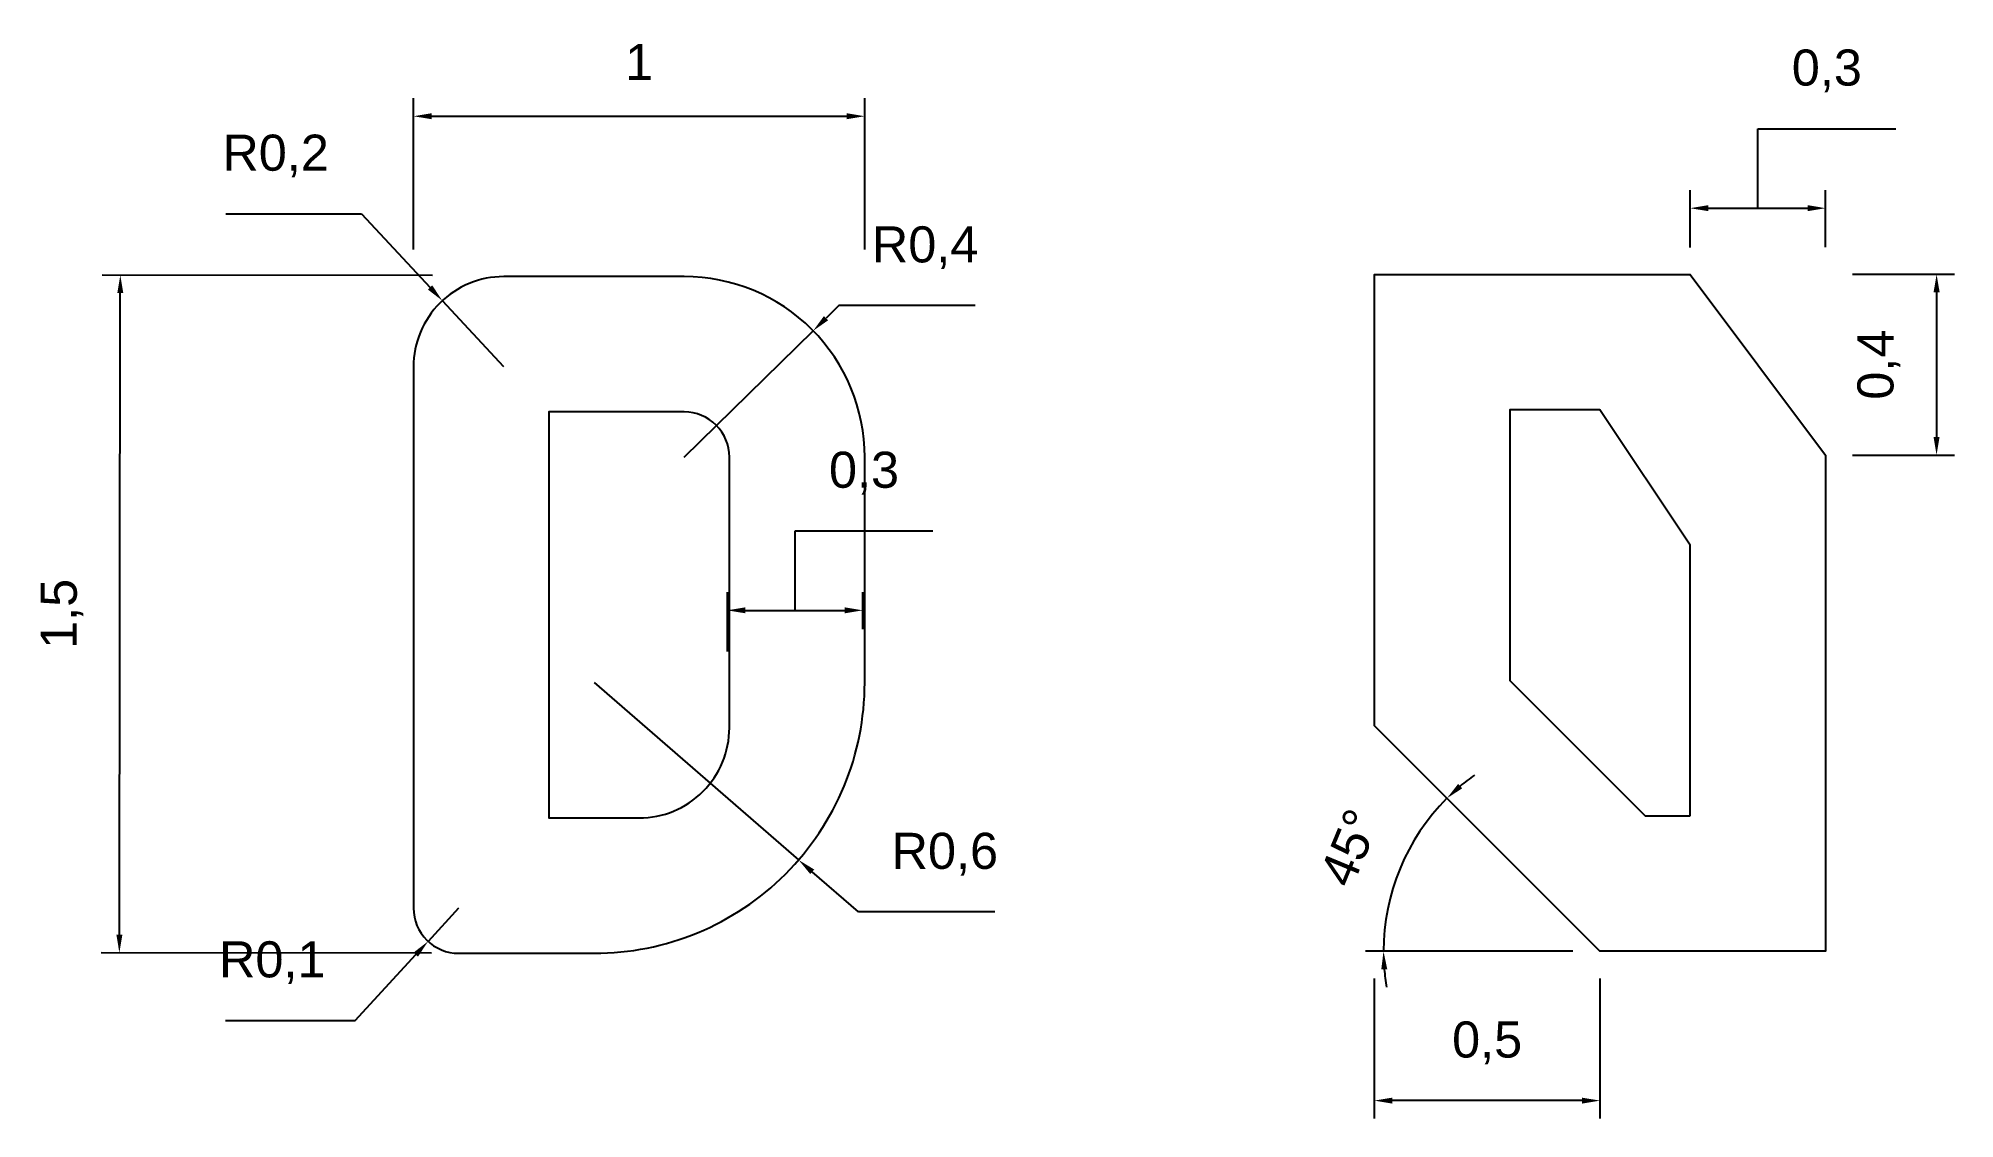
# Model space of a CAD drawing. Header units: millimetres. Extents: x 2231.76 to 2236.01, y 1979.74 to 1982.13.
import ezdxf

# ---------------------------------------------------------------- set-up
doc = ezdxf.new("R2010")
doc.units = ezdxf.units.MM
doc.layers.add('cotas', color=5, linetype='Continuous')
doc.layers.add('figuras', color=6, linetype='Continuous')
doc.styles.get("Standard").update_dxf_attribs({"font": 'arial.ttf'})
doc.dimstyles.new('ISO-25', dxfattribs={"dimscale": 0.2, "dimtxt": 0.4, "dimasz": 0.2, "dimexe": 0.2, "dimexo": 0.3, "dimgap": 0.4, "dimtad": 1, "dimtoh": 1, "dimtxsty": 'Standard', "dimcen": -0.2, "dimadec": 0, "dimazin": 0, "dimtfac": 1, "dimtmove": 1, "dimatfit": 3, "dimfxl": 1, "dimarcsym": 0})

# ---------------------------------------------------------------- blocks, each defined once
blk = doc.blocks.new('*D9')
at = {"layer": 'cotas', "color": 0, "lineweight": -2, "transparency": 16777216}
for p, q in [((2232.5933, 1981.6642), (2232.5933, 1981.9996)), ((2233.5933, 1981.6642), (2233.5933, 1981.9996)), ((2232.6333, 1981.9596), (2233.5533, 1981.9596))]:
    blk.add_line(p, q, dxfattribs=at)
at = {"layer": 'cotas', "color": 0, "transparency": 16777216}
for points in [[(2232.6333, 1981.9663), (2232.6333, 1981.953), (2232.5933, 1981.9596)], [(2233.5533, 1981.9663), (2233.5533, 1981.953), (2233.5933, 1981.9596)]]:
    blk.add_solid(points, dxfattribs=at)
at = {"layer": 'Defpoints', "color": 0, "transparency": 16777216}
for p in [(2233.5933, 1981.9596), (2232.5933, 1981.6042), (2233.5933, 1981.6042)]:
    blk.add_point(p, dxfattribs=at)
at = {"layer": 'cotas', "color": 0, "transparency": 16777216, "insert": (2233.0933, 1982.0798), "char_height": 0.08, "attachment_point": 5}
blk.add_mtext('1', dxfattribs=at)
blk = doc.blocks.new('*D11')
at = {"layer": 'cotas', "color": 0, "lineweight": -2, "transparency": 16777216}
for p, q in [((2233.5362, 1981.5401), (2233.5076, 1981.5121)), ((2233.8381, 1981.5401), (2233.5362, 1981.5401)), ((2233.1933, 1981.2042), (2233.4791, 1981.4841))]:
    blk.add_line(p, q, dxfattribs=at)
at = {"layer": 'cotas', "color": 0, "transparency": 16777216}
blk.add_solid([(2233.503, 1981.5168), (2233.5123, 1981.5073), (2233.4791, 1981.4841)], dxfattribs=at)
at = {"layer": 'Defpoints', "color": 0, "transparency": 16777216}
for p in [(2233.4791, 1981.4841), (2233.1933, 1981.2042)]:
    blk.add_point(p, dxfattribs=at)
at = {"layer": 'cotas', "color": 0, "transparency": 16777216, "insert": (2233.7272, 1981.6681), "char_height": 0.08, "attachment_point": 5}
blk.add_mtext('R0,4', dxfattribs=at)
blk = doc.blocks.new('*D13')
at = {"layer": 'cotas', "color": 0, "lineweight": -2, "transparency": 16777216}
for p, q in [((2232.1769, 1981.7433), (2232.4783, 1981.7433)), ((2232.4783, 1981.7433), (2232.63, 1981.5801)), ((2232.7933, 1981.4042), (2232.6572, 1981.5507))]:
    blk.add_line(p, q, dxfattribs=at)
at = {"layer": 'cotas', "color": 0, "transparency": 16777216}
blk.add_solid([(2232.6348, 1981.5846), (2232.6251, 1981.5755), (2232.6572, 1981.5507)], dxfattribs=at)
at = {"layer": 'Defpoints', "color": 0, "transparency": 16777216}
for p in [(2232.6572, 1981.5507), (2232.7933, 1981.4042)]:
    blk.add_point(p, dxfattribs=at)
at = {"layer": 'cotas', "color": 0, "transparency": 16777216, "insert": (2232.2876, 1981.8714), "char_height": 0.08, "attachment_point": 5}
blk.add_mtext('R0,2', dxfattribs=at)
blk = doc.blocks.new('*D14')
at = {"layer": 'cotas', "color": 0, "lineweight": -2, "transparency": 16777216}
for p, q in [((2232.6933, 1980.2042), (2232.6255, 1980.1307)), ((2232.4636, 1979.9553), (2232.5983, 1980.1013)), ((2232.1768, 1979.9553), (2232.4636, 1979.9553))]:
    blk.add_line(p, q, dxfattribs=at)
at = {"layer": 'cotas', "color": 0, "transparency": 16777216}
blk.add_solid([(2232.5934, 1980.1059), (2232.6032, 1980.0968), (2232.6255, 1980.1307)], dxfattribs=at)
at = {"layer": 'Defpoints', "color": 0, "transparency": 16777216}
for p in [(2232.6933, 1980.2042), (2232.6255, 1980.1307)]:
    blk.add_point(p, dxfattribs=at)
at = {"layer": 'cotas', "color": 0, "transparency": 16777216, "insert": (2232.2802, 1980.0834), "char_height": 0.08, "attachment_point": 5}
blk.add_mtext('R0,1', dxfattribs=at)
blk = doc.blocks.new('*D15')
at = {"layer": 'cotas', "color": 0, "lineweight": -2, "transparency": 16777216}
for p, q in [((2232.9933, 1980.7042), (2233.4467, 1980.3112)), ((2233.5798, 1980.1958), (2233.4769, 1980.285)), ((2233.8819, 1980.1958), (2233.5798, 1980.1958))]:
    blk.add_line(p, q, dxfattribs=at)
at = {"layer": 'cotas', "color": 0, "transparency": 16777216}
blk.add_solid([(2233.4813, 1980.29), (2233.4725, 1980.28), (2233.4467, 1980.3112)], dxfattribs=at)
at = {"layer": 'Defpoints', "color": 0, "transparency": 16777216}
for p in [(2232.9933, 1980.7042), (2233.4467, 1980.3112)]:
    blk.add_point(p, dxfattribs=at)
at = {"layer": 'cotas', "color": 0, "transparency": 16777216, "insert": (2233.7709, 1980.3239), "char_height": 0.08, "attachment_point": 5}
blk.add_mtext('R0,6', dxfattribs=at)
blk = doc.blocks.new('*D17')
at = {"layer": 'cotas', "color": 0, "lineweight": -2, "transparency": 16777216}
for p, q in [((2232.6354, 1981.6065), (2231.9034, 1981.6075)), ((2231.9413, 1980.1453), (2231.9434, 1981.5675)), ((2232.6333, 1980.1043), (2231.9013, 1980.1053))]:
    blk.add_line(p, q, dxfattribs=at)
at = {"layer": 'cotas', "color": 0, "transparency": 16777216}
for points in [[(2231.9367, 1981.5675), (2231.95, 1981.5675), (2231.9434, 1981.6075)], [(2231.9347, 1980.1453), (2231.948, 1980.1453), (2231.9413, 1980.1053)]]:
    blk.add_solid(points, dxfattribs=at)
at = {"layer": 'Defpoints', "color": 0, "transparency": 16777216}
for p in [(2231.9434, 1981.6075), (2232.6954, 1981.6064), (2232.6933, 1980.1042)]:
    blk.add_point(p, dxfattribs=at)
at = {"layer": 'cotas', "color": 0, "transparency": 16777216, "insert": (2231.8143, 1980.8566), "char_height": 0.08, "attachment_point": 5, "rotation": 89.918}
blk.add_mtext('1,5', dxfattribs=at)
blk = doc.blocks.new('*D18')
at = {"layer": 'cotas', "color": 0, "lineweight": -2, "transparency": 16777216}
for p, q in [((2233.439, 1980.8644), (2233.439, 1981.0406)), ((2233.439, 1981.0406), (2233.7446, 1981.0406)), ((2233.289, 1980.773), (2233.289, 1980.9044)), ((2233.589, 1980.823), (2233.589, 1980.9044)), ((2233.329, 1980.8644), (2233.549, 1980.8644))]:
    blk.add_line(p, q, dxfattribs=at)
at = {"layer": 'cotas', "color": 0, "transparency": 16777216}
for points in [[(2233.329, 1980.8711), (2233.329, 1980.8578), (2233.289, 1980.8644)], [(2233.549, 1980.8711), (2233.549, 1980.8578), (2233.589, 1980.8644)]]:
    blk.add_solid(points, dxfattribs=at)
at = {"layer": 'Defpoints', "color": 0, "transparency": 16777216}
for p in [(2233.589, 1980.8644), (2233.589, 1980.763), (2233.289, 1980.713)]:
    blk.add_point(p, dxfattribs=at)
at = {"layer": 'cotas', "color": 0, "transparency": 16777216, "insert": (2233.5918, 1981.1686), "char_height": 0.08, "attachment_point": 5}
blk.add_mtext('0,3', dxfattribs=at)
blk = doc.blocks.new('*D27')
at = {"layer": 'cotas', "color": 0, "lineweight": -2, "transparency": 16777216}
blk.add_line((2235.1629, 1980.1086), (2234.7032, 1980.1086), dxfattribs=at)
for start, end in [(125.4409, 130.2204), (135, 180), (184.7796, 189.5591)]:
    blk.add_arc((2235.2229, 1980.1086), 0.4796, start, end, dxfattribs=at)
at = {"layer": 'cotas', "color": 0, "transparency": 16777216}
for points in [[(2234.9177, 1980.4699), (2234.9086, 1980.4797), (2234.8837, 1980.4478)], [(2234.7382, 1980.0684), (2234.7515, 1980.0689), (2234.7432, 1980.1086)]]:
    blk.add_solid(points, dxfattribs=at)
at = {"layer": 'Defpoints', "color": 0, "transparency": 16777216}
for p in [(2234.7229, 1980.6086), (2234.8075, 1980.3484), (2235.2229, 1980.1086), (2235.2229, 1980.1086), (2235.7229, 1980.1086)]:
    blk.add_point(p, dxfattribs=at)
at = {"layer": 'cotas', "color": 0, "transparency": 16777216, "insert": (2234.6682, 1980.3383), "char_height": 0.08, "attachment_point": 5, "rotation": 67.5}
blk.add_mtext('45°', dxfattribs=at)
blk = doc.blocks.new('*D34')
at = {"layer": 'cotas', "color": 0, "lineweight": -2, "transparency": 16777216}
for p, q in [((2235.5729, 1981.7558), (2235.5729, 1981.932)), ((2235.5729, 1981.932), (2235.8786, 1981.932)), ((2235.4229, 1981.6686), (2235.4229, 1981.7958)), ((2235.723, 1981.6695), (2235.723, 1981.7958)), ((2235.4629, 1981.7558), (2235.683, 1981.7558))]:
    blk.add_line(p, q, dxfattribs=at)
at = {"layer": 'cotas', "color": 0, "transparency": 16777216}
for points in [[(2235.4629, 1981.7625), (2235.4629, 1981.7492), (2235.4229, 1981.7558)], [(2235.683, 1981.7625), (2235.683, 1981.7492), (2235.723, 1981.7558)]]:
    blk.add_solid(points, dxfattribs=at)
at = {"layer": 'Defpoints', "color": 0, "transparency": 16777216}
for p in [(2235.723, 1981.7558), (2235.4229, 1981.6086), (2235.723, 1981.6095)]:
    blk.add_point(p, dxfattribs=at)
at = {"layer": 'cotas', "color": 0, "transparency": 16777216, "insert": (2235.7258, 1982.0601), "char_height": 0.08, "attachment_point": 5}
blk.add_mtext('0,3', dxfattribs=at)
blk = doc.blocks.new('*D35')
at = {"layer": 'cotas', "color": 0, "lineweight": -2, "transparency": 16777216}
for p, q in [((2235.783, 1981.6095), (2236.0091, 1981.6094)), ((2235.9691, 1981.5694), (2235.969, 1981.2485)), ((2235.7829, 1981.2086), (2236.009, 1981.2085))]:
    blk.add_line(p, q, dxfattribs=at)
at = {"layer": 'cotas', "color": 0, "transparency": 16777216}
for points in [[(2235.9624, 1981.5694), (2235.9758, 1981.5694), (2235.9691, 1981.6094)], [(2235.9623, 1981.2485), (2235.9756, 1981.2485), (2235.969, 1981.2085)]]:
    blk.add_solid(points, dxfattribs=at)
at = {"layer": 'Defpoints', "color": 0, "transparency": 16777216}
for p in [(2235.723, 1981.6095), (2235.7229, 1981.2086), (2235.969, 1981.2085)]:
    blk.add_point(p, dxfattribs=at)
at = {"layer": 'cotas', "color": 0, "transparency": 16777216, "insert": (2235.841, 1981.409), "char_height": 0.08, "attachment_point": 5, "rotation": 89.975}
blk.add_mtext('0,4', dxfattribs=at)
blk = doc.blocks.new('*D36')
at = {"layer": 'cotas', "color": 0, "lineweight": -2, "transparency": 16777216}
for p, q in [((2234.7228, 1980.0486), (2234.7228, 1979.7377)), ((2235.2229, 1980.0486), (2235.2229, 1979.7377)), ((2235.1829, 1979.7777), (2234.7628, 1979.7777))]:
    blk.add_line(p, q, dxfattribs=at)
at = {"layer": 'cotas', "color": 0, "transparency": 16777216}
for points in [[(2234.7628, 1979.7843), (2234.7628, 1979.771), (2234.7228, 1979.7777)], [(2235.1829, 1979.7843), (2235.1829, 1979.771), (2235.2229, 1979.7777)]]:
    blk.add_solid(points, dxfattribs=at)
at = {"layer": 'Defpoints', "color": 0, "transparency": 16777216}
for p in [(2234.7228, 1980.1086), (2235.2229, 1980.1086), (2234.7228, 1979.7777)]:
    blk.add_point(p, dxfattribs=at)
at = {"layer": 'cotas', "color": 0, "transparency": 16777216, "insert": (2234.9729, 1979.9057), "char_height": 0.08, "attachment_point": 5}
blk.add_mtext('0,5', dxfattribs=at)

msp = doc.modelspace()

# ---------------------------------------------------------------- linework, layer by layer
at = {"layer": 'figuras'}
for points in [[(2233.5933, 1981.2042, 0.414214), (2233.1933, 1981.6042), (2232.7933, 1981.6042, 0.414214), (2232.5933, 1981.4042), (2232.5933, 1980.2042, 0.414214), (2232.6933, 1980.1042), (2232.9933, 1980.1042, 0.414214), (2233.5933, 1980.7042)], [(2233.0933, 1980.4042, 0.414214), (2233.2933, 1980.6042), (2233.2933, 1981.2042, 0.414214), (2233.1933, 1981.3042), (2232.8933, 1981.3042), (2232.8933, 1980.4042)]]:
    msp.add_lwpolyline(points, format="xyb", close=True, dxfattribs=at)
for points in [[(2234.7229, 1980.6086), (2234.7229, 1981.6086), (2235.4229, 1981.6086), (2235.7229, 1981.2086), (2235.7229, 1980.1086), (2235.2229, 1980.1086)], [(2235.4229, 1980.4086), (2235.4229, 1981.0086), (2235.2229, 1981.3086), (2235.0229, 1981.3086), (2235.0229, 1980.7086), (2235.3229, 1980.4086)]]:
    msp.add_lwpolyline(points, close=True, dxfattribs=at)

# ---------------------------------------------------------------- dimensions: what is measured, and where the dimension line sits
at = {"layer": 'cotas'}
for base, p1, p2, picture, middle in [((2233.5933, 1981.9596), (2232.5933, 1981.6042), (2233.5933, 1981.6042), '*D9', (2233.0933, 1982.0798)), ((2235.723, 1981.7558), (2235.4229, 1981.6086), (2235.723, 1981.6095), '*D34', (2235.6529, 1982.0601)), ((2233.589, 1980.8644), (2233.289, 1980.713), (2233.589, 1980.763), '*D18', (2233.519, 1981.1686)), ((2234.7228, 1979.7777), (2235.2229, 1980.1086), (2234.7228, 1980.1086), '*D36', (2234.9729, 1979.9057))]:
    dim = msp.add_linear_dim(base=base, p1=p1, p2=p2, dimstyle='ISO-25', dxfattribs=at)
    dim.commit()
    dim.dimension.update_dxf_attribs({"geometry": picture, "text_midpoint": middle})
for center, mpoint, picture, middle in [((2232.7933, 1981.4042), (2232.6572, 1981.5507), '*D13', (2232.4783, 1981.7433)), ((2232.6933, 1980.2042), (2232.6255, 1980.1307), '*D14', (2232.4636, 1979.9553))]:
    dim = msp.add_radius_dim(center=center, mpoint=mpoint, dimstyle='ISO-25', dxfattribs=at)
    dim.commit()
    dim.dimension.update_dxf_attribs({"geometry": picture, "text_midpoint": middle, "dimtype": 164})
for center, mpoint, picture, middle in [((2233.1933, 1981.2042), (2233.4791, 1981.4841), '*D11', (2233.7272, 1981.6681)), ((2232.9933, 1980.7042), (2233.4467, 1980.3112), '*D15', (2233.7709, 1980.3239))]:
    dim = msp.add_radius_dim(center=center, mpoint=mpoint, dimstyle='ISO-25', dxfattribs=at)
    dim.commit()
    dim.dimension.update_dxf_attribs({"geometry": picture, "text_midpoint": middle})
for p1, p2, distance, picture, middle in [((2232.6933, 1980.1042), (2232.6954, 1981.6064), 0.752, '*D17', (2231.8143, 1980.8566)), ((2235.723, 1981.6095), (2235.7229, 1981.2086), 0.2461, '*D35', (2235.841, 1981.409))]:
    dim = msp.add_aligned_dim(p1=p1, p2=p2, distance=distance, dimstyle='ISO-25', dxfattribs=at)
    dim.commit()
    dim.dimension.update_dxf_attribs({"geometry": picture, "text_midpoint": middle})
dim = msp.add_angular_dim_2l(base=(2234.8075, 1980.3484), line1=((2235.7229, 1980.1086), (2235.2229, 1980.1086)), line2=((2235.2229, 1980.1086), (2234.7229, 1980.6086)), dimstyle='ISO-25', dxfattribs=at)
dim.commit()
dim.dimension.update_dxf_attribs({"geometry": '*D27', "text_midpoint": (2234.6682, 1980.3383)})

doc.saveas('drawing.dxf')
